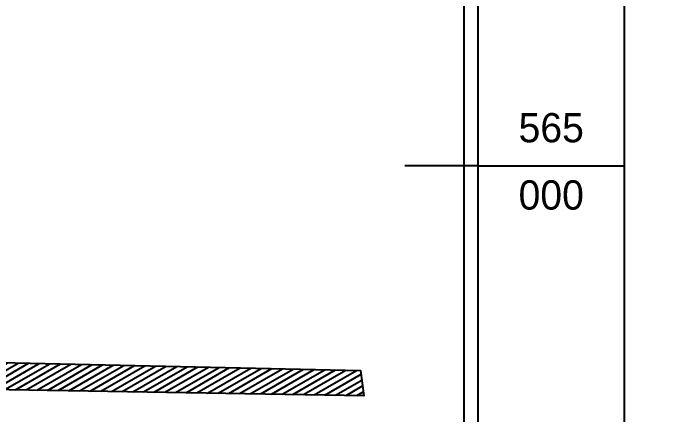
# Model space of a CAD drawing. Header units: metres. Extents: x 196582 to 208442, y 561446 to 572119.
# Drawn here: x 197033.07 to 197078.01, y 563988.67 to 564016.12 of the extents above; entities that cross this region are included whole.
import ezdxf
from ezdxf.enums import TextEntityAlignment as Align

# ---------------------------------------------------------------- set-up
doc = ezdxf.new("R2010")
doc.units = ezdxf.units.M
doc.header["$MEASUREMENT"] = 0
doc.layers.add('M1202', color=7, linetype='Continuous')
doc.layers.add('M1204', color=7, linetype='Continuous')
doc.styles.add('TRHEBTXT', font='simpheb')
picture_1 = doc.add_image_def('image1.ecw', size_in_pixel=(118525, 46520))
picture_2 = doc.add_image_def('image2.jpg', size_in_pixel=(937, 596))

# ---------------------------------------------------------------- blocks, each defined once
blk = doc.blocks.new('TRS-1772022')
at = {"layer": 'M1204'}
h = blk.add_hatch(dxfattribs=at)
h.set_pattern_fill('LINE', color=6, scale=150, angle=30)
h.paths.add_polyline_path([(196710.8, 565505.2), (196829.3, 565599.1), (196996.9, 565405.2), (197037.7, 565278.6), (197084.7, 565292.9), (197193, 565023.4), (197709.9, 565280.6), (198858.4, 564477.6), (198930.9, 564395.3), (199122, 564401.9), (199299.8, 564892.4), (200256.5, 564621.7), (200379.9, 564698.3), (200586.6, 564698.3), (200649.9, 564441.8), (200860, 564401.8), (201598.1, 564278.7), (202753.8, 564327), (203984.8, 564300.2), (203995.5, 564214.2), (202716.2, 564235.7), (202033.5, 564208.9), (201415.3, 564171.3), (200650.8, 564330.9), (200492.2, 564384.8), (200512.5, 564617.5), (200414.6, 564631), (200262.8, 564516.3), (199335.5, 564803.5), (199191.9, 564312.9), (199026.8, 564321.5), (198868.1, 564244.4), (198703, 564497.2), (197716.3, 565185.5), (197117, 564907), (197043.8, 565182.1), (196918.4, 565122.9)])
at = {"layer": 'M1202'}
for q in [(204136, 565000), (204886, 565000)]:
    blk.add_line((204386, 565000), q, dxfattribs=at)
for points in [[(195773, 561915.2), (204886, 561915.2), (204886, 568113.4), (195773, 568113.4), (195773, 561915.2)], [(196273, 562415.2), (204386, 562415.2), (204386, 567613.4), (196273, 567613.4), (196273, 562415.2)]]:
    blk.add_lwpolyline(points, dxfattribs=at)
at = {"layer": 'M1204', "color": 6}
blk.add_lwpolyline([(200379.9, 564698.3), (200586.6, 564698.3), (200649.9, 564441.8), (200860, 564401.8), (201598.1, 564278.7), (202753.8, 564327), (203984.8, 564300.2), (203995.5, 564214.2), (202716.2, 564235.7), (202033.5, 564208.9), (201415.3, 564171.3), (200650.8, 564330.9), (200492.2, 564384.8)], dxfattribs=at)
at = {"layer": 'M1202', "style": 'TRHEBTXT'}
blk.add_text('565', height=100, dxfattribs=at).set_placement((204636, 565050), align=Align.BOTTOM_CENTER)
blk.add_text('000', height=100, dxfattribs=at).set_placement((204636, 564950), align=Align.TOP_CENTER)
at = {"layer": 'M1204'}
image = blk.add_image(picture_2, insert=(196273, 562415.2), size_in_units=(8064.3, 5129.5), dxfattribs=at)
image.dxf.flags = 7

msp = doc.modelspace()

# ---------------------------------------------------------------- block references
at = {"xscale": 0.02, "yscale": 0.02, "zscale": 0.02}
msp.add_blockref('TRS-1772022', (192977.118, 552705.692), dxfattribs=at)

# ---------------------------------------------------------------- pictures from other files: only their frames are drawn
image = msp.add_image(picture_1, insert=(196589.825, 561446.344), size_in_units=(11852.5, 4652))
image.dxf.flags = 7

doc.saveas('drawing.dxf')
